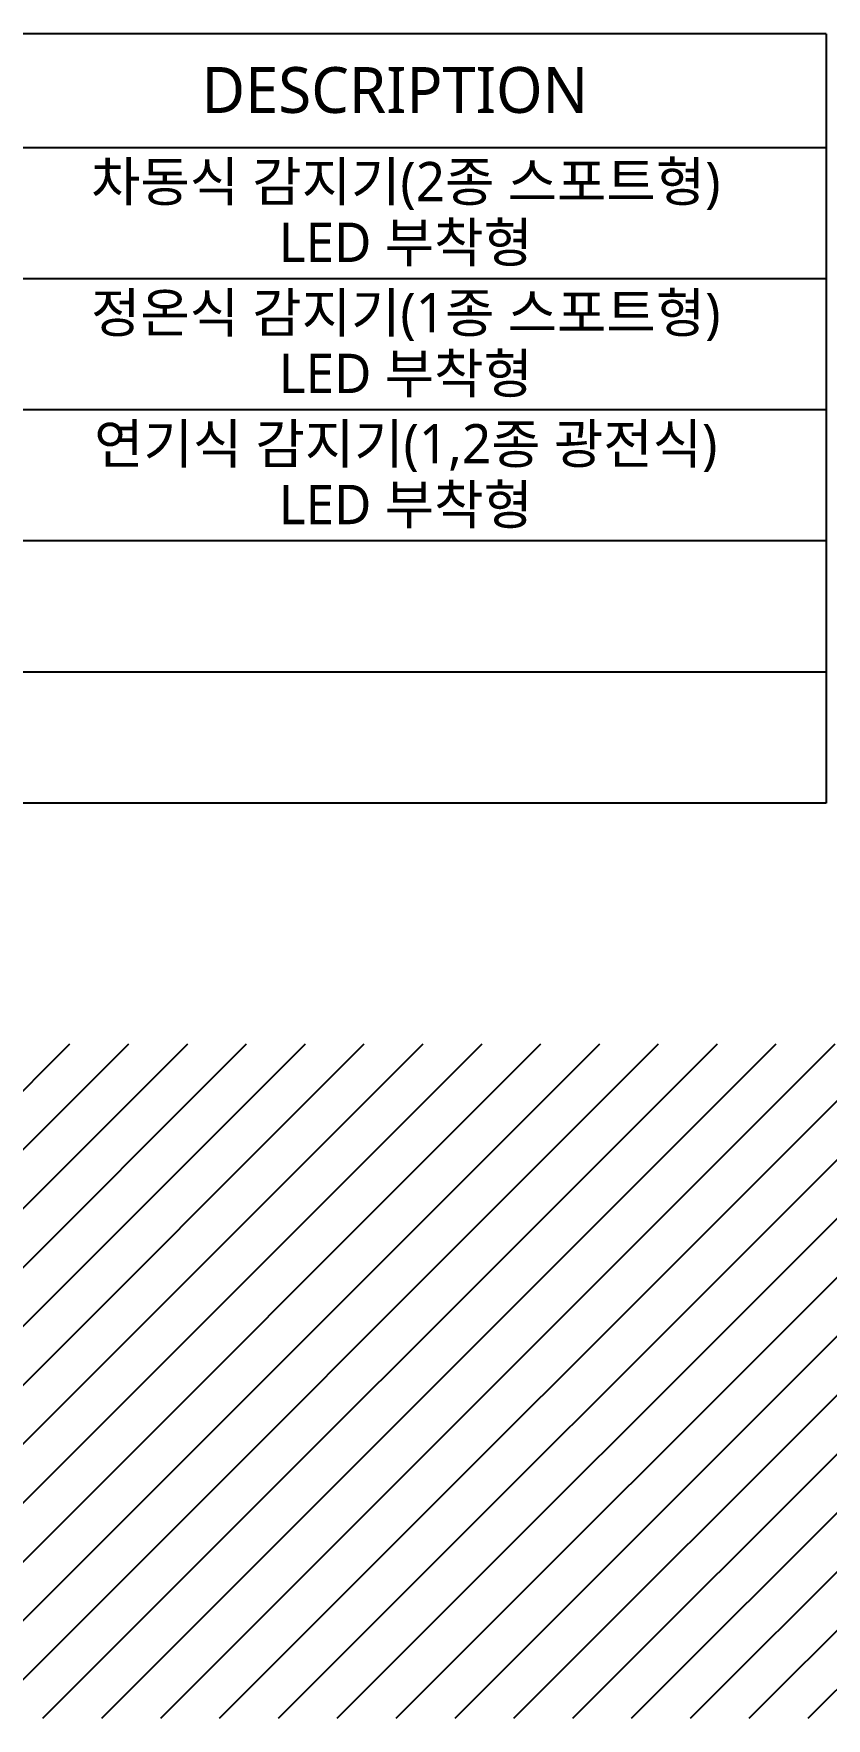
# Model space of a CAD drawing. Header units: millimetres. Extents: x 11242 to 497835, y 4200 to 105100.
# Drawn here: x 239350 to 251442, y 4200 to 29900 of the extents above; entities that cross this region are included whole.
import ezdxf
from ezdxf.enums import TextEntityAlignment as Align

# ---------------------------------------------------------------- set-up
doc = ezdxf.new("R2010")
doc.units = ezdxf.units.MM
doc.header["$LTSCALE"] = 200
for name, color, linetype in [('CON', 2, 'Continuous'), ('ETC-9', 9, 'Continuous'), ('HAT', 8, 'Continuous'), ('TEXT', 3, 'Continuous'), ('도어표현', 4, 'Continuous')]:
    doc.layers.add(name, color=color, linetype=linetype)
doc.styles.add('스타일1', font='malgun.ttf')

# ---------------------------------------------------------------- blocks, each defined once
blk = doc.blocks.new('천장 범례')
at = {"layer": 'CON'}
for p, q in [((72000, 2065), (54000, 2065)), ((72000, 2065), (72000, -9674)), ((72000, 326), (54000, 326)), ((72000, -9674), (54000, -9674))]:
    blk.add_line(p, q, dxfattribs=at)
at = {"layer": 'ETC-9'}
for p, q in [((72000, -1674), (54000, -1674)), ((72000, -3674), (54000, -3674)), ((72000, -5674), (54000, -5674)), ((72000, -5674), (54000, -5674)), ((72000, -7674), (54000, -7674))]:
    blk.add_line(p, q, dxfattribs=at)
at = {"layer": 'TEXT', "style": '스타일1'}
for s, height, p in [('DESCRIPTION', 700, (65417, 1206)), ('차동식 감지기(2종 스포트형)', 600, (65584, -191)), ('LED 부착형', 600, (65584, -1118)), ('정온식 감지기(1종 스포트형)', 600, (65584, -2191)), ('LED 부착형', 600, (65584, -3118)), ('연기식 감지기(1,2종 광전식)', 600, (65584, -4191)), ('LED 부착형', 600, (65584, -5118))]:
    blk.add_text(s, height=height, dxfattribs=at).set_placement(p, align=Align.MIDDLE_CENTER)

msp = doc.modelspace()

# ---------------------------------------------------------------- hatches: boundary and pattern name
at = {"layer": 'HAT'}
h = msp.add_hatch(dxfattribs=at)
h.set_pattern_fill('ANSI31', color=256, scale=200)
h.set_pattern_definition([(45, (168200, 118800), (-449.0128, 449.0128), [])])
h.paths.add_polyline_path([(281170, 14490), (180130, 14490), (180130, 4200), (281170, 4200)])

# ---------------------------------------------------------------- block references
at = {"layer": '도어표현'}
msp.add_blockref('천장 범례', (179442, 27834.9), dxfattribs=at)

doc.saveas('drawing.dxf')
